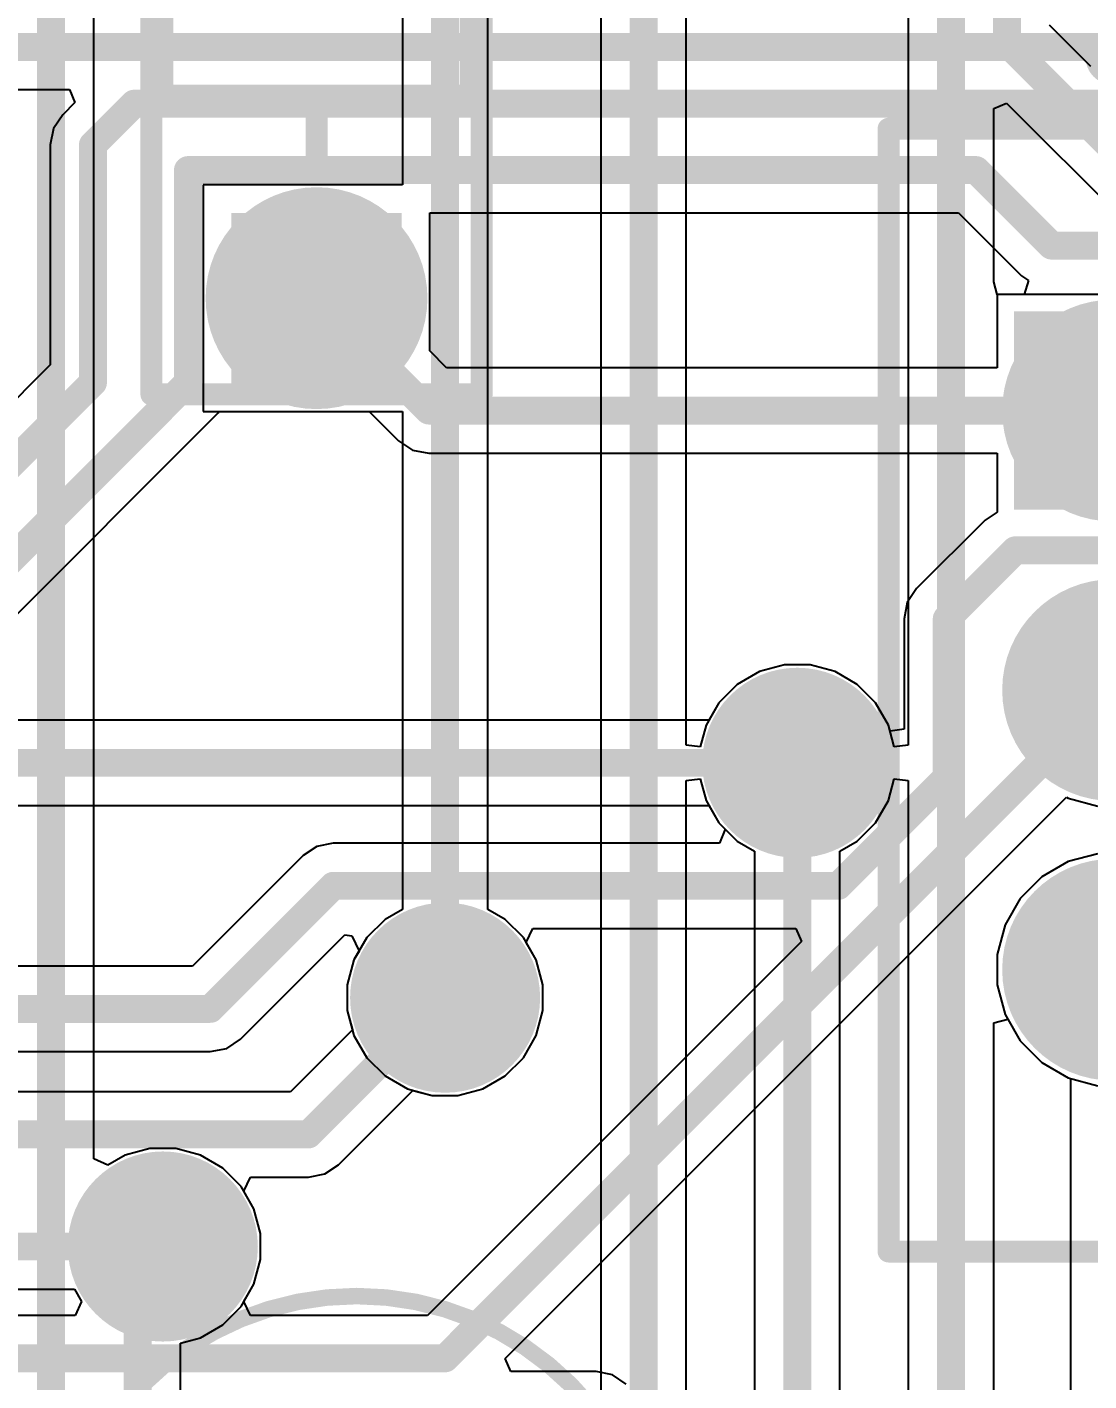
# Model space of a CAD drawing. Header units: inches. Extents: x -8.09 to -2.28, y -0.1 to 6.11.
# Drawn here: x -4.8786 to -4.4986, y 1.2229 to 1.7072 of the extents above; entities that cross this region are included whole.
import ezdxf

# ---------------------------------------------------------------- set-up
doc = ezdxf.new("R2010")
doc.units = ezdxf.units.IN
doc.header["$MEASUREMENT"] = 0
for name, color, linetype in [('BottomLayer', 5, 'Continuous'), ('BottomSolder', 6, 'Continuous'), ('InternalPlane1', 76, 'Continuous'), ('InternalPlane2', 16, 'Continuous'), ('Mechanical5', 56, 'Continuous'), ('MultiLayer', 9, 'Continuous'), ('PadHoleLayer', 156, 'Continuous'), ('TopLayer', 1, 'Continuous'), ('TopOverlay', 2, 'Continuous'), ('TopSolder', 216, 'Continuous'), ('ViaHoleLayer', 16, 'Continuous')]:
    doc.layers.add(name, color=color, linetype=linetype)
doc.styles.add('Arial', font='', dxfattribs={"height": 0.2})
doc.styles.get('Arial').set_extended_font_data('Arial')

# ---------------------------------------------------------------- blocks, each defined once
blk = doc.blocks.new('FAIR_TO_220_3_10')
at = {"layer": 'BottomLayer'}
blk.add_hatch(color=5, dxfattribs=at).paths.add_polyline_path([(-0.0315, 0.1315), (0.0315, 0.1315), (0.0315, 0.0685), (-0.0315, 0.0685)])
h = blk.add_hatch(color=5, dxfattribs=at)
edge = h.paths.add_edge_path()
edge.add_arc((0, 0), 0.0315, 0, 360)
h = blk.add_hatch(color=5, dxfattribs=at)
edge = h.paths.add_edge_path()
edge.add_arc((0, -0.1), 0.0315, 0, 360)
at = {"layer": 'BottomSolder'}
blk.add_hatch(color=6, dxfattribs=at).paths.add_polyline_path([(-0.0355, 0.1355), (0.0355, 0.1355), (0.0355, 0.0645), (-0.0355, 0.0645)])
h = blk.add_hatch(color=6, dxfattribs=at)
edge = h.paths.add_edge_path()
edge.add_arc((0, 0), 0.0355, 0, 360)
h = blk.add_hatch(color=6, dxfattribs=at)
edge = h.paths.add_edge_path()
edge.add_arc((0, -0.1), 0.0355, 0, 360)
at = {"layer": 'InternalPlane1'}
h = blk.add_hatch(color=76, dxfattribs=at)
edge = h.paths.add_edge_path()
edge.add_arc((0, 0.1), 0.03968, 0, 360)
h = blk.add_hatch(color=76, dxfattribs=at)
edge = h.paths.add_edge_path()
edge.add_arc((0, 0), 0.03968, 0, 360)
h = blk.add_hatch(color=76, dxfattribs=at)
edge = h.paths.add_edge_path()
edge.add_arc((0, -0.1), 0.03968, 0, 360)
at = {"layer": 'InternalPlane2'}
h = blk.add_hatch(color=16, dxfattribs=at)
edge = h.paths.add_edge_path()
edge.add_arc((0, 0.1), 0.03968, 0, 360)
h = blk.add_hatch(color=16, dxfattribs=at)
edge = h.paths.add_edge_path()
edge.add_arc((0, 0), 0.03968, 0, 360)
h = blk.add_hatch(color=16, dxfattribs=at)
edge = h.paths.add_edge_path()
edge.add_arc((0, -0.1), 0.03968, 0, 360)
at = {"layer": 'MultiLayer'}
blk.add_hatch(color=9, dxfattribs=at).paths.add_polyline_path([(-0.0315, 0.1315), (0.0315, 0.1315), (0.0315, 0.0685), (-0.0315, 0.0685)])
h = blk.add_hatch(color=9, dxfattribs=at)
edge = h.paths.add_edge_path()
edge.add_arc((0, 0), 0.0315, 0, 360)
h = blk.add_hatch(color=9, dxfattribs=at)
edge = h.paths.add_edge_path()
edge.add_arc((0, -0.1), 0.0315, 0, 360)
at = {"layer": 'PadHoleLayer'}
h = blk.add_hatch(color=156, dxfattribs=at)
edge = h.paths.add_edge_path()
edge.add_arc((0, 0.1), 0.01969, 0, 360)
h = blk.add_hatch(color=156, dxfattribs=at)
edge = h.paths.add_edge_path()
edge.add_arc((0, 0), 0.01969, 0, 360)
h = blk.add_hatch(color=156, dxfattribs=at)
edge = h.paths.add_edge_path()
edge.add_arc((0, -0.1), 0.01969, 0, 360)
at = {"layer": 'TopLayer'}
blk.add_hatch(color=1, dxfattribs=at).paths.add_polyline_path([(-0.0315, 0.1315), (0.0315, 0.1315), (0.0315, 0.0685), (-0.0315, 0.0685)])
h = blk.add_hatch(color=1, dxfattribs=at)
edge = h.paths.add_edge_path()
edge.add_arc((0, 0), 0.0315, 0, 360)
h = blk.add_hatch(color=1, dxfattribs=at)
edge = h.paths.add_edge_path()
edge.add_arc((0, -0.1), 0.0315, 0, 360)
at = {"layer": 'TopSolder'}
blk.add_hatch(color=216, dxfattribs=at).paths.add_polyline_path([(-0.0355, 0.1355), (0.0355, 0.1355), (0.0355, 0.0645), (-0.0355, 0.0645)])
h = blk.add_hatch(color=216, dxfattribs=at)
edge = h.paths.add_edge_path()
edge.add_arc((0, 0), 0.0355, 0, 360)
h = blk.add_hatch(color=216, dxfattribs=at)
edge = h.paths.add_edge_path()
edge.add_arc((0, -0.1), 0.0355, 0, 360)
at = {"layer": 'TopOverlay'}
for points in [[(0.00492, 0.22638, 0.00984, 0.00984, 1), (-0.00492, 0.22638, 0.00984, 0.00984, 1)], [(-0.00738, 0.22638, 0.00492, 0.00492, 1), (-0.00246, 0.22638, 0.00492, 0.00492, 1)], [(0.00246, 0.22638, 0.00492, 0.00492, 1), (0.00738, 0.22638, 0.00492, 0.00492, 1)], [(-0.08228, 0.20079, 0.00394, 0.00394, 1), (-0.07835, 0.20079, 0.00394, 0.00394, 1)], [(-0.08228, 0.20079, 0.00394, 0.00394, 1), (-0.07835, 0.20079, 0.00394, 0.00394, 1)], [(0.08307, 0.20079, 0.00394, 0.00394, 1), (0.08701, 0.20079, 0.00394, 0.00394, 1)], [(0.10276, 0.20079, 0.00394, 0.00394, 1), (0.10669, 0.20079, 0.00394, 0.00394, 1)], [(0.10276, 0.20079, 0.00394, 0.00394, 1), (0.10669, 0.20079, 0.00394, 0.00394, 1)], [(-0.08228, -0.20079, 0.00394, 0.00394, 1), (-0.07835, -0.20079, 0.00394, 0.00394, 1)], [(-0.08228, -0.20079, 0.00394, 0.00394, 1), (-0.07835, -0.20079, 0.00394, 0.00394, 1)], [(0.08307, -0.20079, 0.00394, 0.00394, 1), (0.08701, -0.20079, 0.00394, 0.00394, 1)], [(0.10276, -0.20079, 0.00394, 0.00394, 1), (0.10669, -0.20079, 0.00394, 0.00394, 1)], [(0.10276, -0.20079, 0.00394, 0.00394, 1), (0.10669, -0.20079, 0.00394, 0.00394, 1)]]:
    blk.add_lwpolyline(points, format="xyseb", close=True, dxfattribs=at)
for points in [[(-0.08031, 0.20079, 0.00787, 0.00787, 0), (0.10472, 0.20079, 0.00787, 0.00787, 0)], [(-0.08031, -0.20079, 0.00787, 0.00787, 0), (-0.08031, 0.20079, 0.00787, 0.00787, 0)], [(0.08504, -0.20079, 0.00787, 0.00787, 0), (0.08504, 0.20079, 0.00787, 0.00787, 0)], [(0.10472, -0.20079, 0.00787, 0.00787, 0), (0.10472, 0.20079, 0.00787, 0.00787, 0)], [(-0.08031, -0.20079, 0.00787, 0.00787, 0), (0.10472, -0.20079, 0.00787, 0.00787, 0)]]:
    blk.add_lwpolyline(points, format="xyseb", dxfattribs=at)
blk = doc.blocks.new('FP_1N4007_MFG_133')
at = {"layer": 'BottomLayer'}
blk.add_hatch(color=5, dxfattribs=at).paths.add_polyline_path([(-0.20532, 0.03051), (-0.14429, 0.03051), (-0.14429, -0.03051), (-0.20532, -0.03051)])
h = blk.add_hatch(color=5, dxfattribs=at)
edge = h.paths.add_edge_path()
edge.add_arc((0.1748, 0), 0.03051, 0, 360)
at = {"layer": 'BottomSolder'}
blk.add_hatch(color=6, dxfattribs=at).paths.add_polyline_path([(-0.20532, 0.03051), (-0.14429, 0.03051), (-0.14429, -0.03051), (-0.20532, -0.03051)])
h = blk.add_hatch(color=6, dxfattribs=at)
edge = h.paths.add_edge_path()
edge.add_arc((0.1748, 0), 0.03051, 0, 360)
at = {"layer": 'InternalPlane1'}
h = blk.add_hatch(color=76, dxfattribs=at)
edge = h.paths.add_edge_path()
edge.add_arc((-0.1748, 0), 0.03968, 0, 360)
h = blk.add_hatch(color=76, dxfattribs=at)
edge = h.paths.add_edge_path()
edge.add_arc((0.1748, 0), 0.03968, 0, 360)
at = {"layer": 'InternalPlane2'}
h = blk.add_hatch(color=16, dxfattribs=at)
edge = h.paths.add_edge_path()
edge.add_arc((-0.1748, 0), 0.03968, 0, 360)
h = blk.add_hatch(color=16, dxfattribs=at)
edge = h.paths.add_edge_path()
edge.add_arc((0.1748, 0), 0.03968, 0, 360)
at = {"layer": 'MultiLayer'}
blk.add_hatch(color=9, dxfattribs=at).paths.add_polyline_path([(-0.20532, 0.03051), (-0.14429, 0.03051), (-0.14429, -0.03051), (-0.20532, -0.03051)])
h = blk.add_hatch(color=9, dxfattribs=at)
edge = h.paths.add_edge_path()
edge.add_arc((0.1748, 0), 0.03051, 0, 360)
at = {"layer": 'PadHoleLayer'}
h = blk.add_hatch(color=156, dxfattribs=at)
edge = h.paths.add_edge_path()
edge.add_arc((-0.1748, 0), 0.01969, 0, 360)
h = blk.add_hatch(color=156, dxfattribs=at)
edge = h.paths.add_edge_path()
edge.add_arc((0.1748, 0), 0.01969, 0, 360)
at = {"layer": 'TopLayer'}
blk.add_hatch(color=1, dxfattribs=at).paths.add_polyline_path([(-0.20532, 0.03051), (-0.14429, 0.03051), (-0.14429, -0.03051), (-0.20532, -0.03051)])
h = blk.add_hatch(color=1, dxfattribs=at)
edge = h.paths.add_edge_path()
edge.add_arc((0.1748, 0), 0.03051, 0, 360)
at = {"layer": 'TopSolder'}
blk.add_hatch(color=216, dxfattribs=at).paths.add_polyline_path([(-0.20532, 0.03051), (-0.14429, 0.03051), (-0.14429, -0.03051), (-0.20532, -0.03051)])
h = blk.add_hatch(color=216, dxfattribs=at)
edge = h.paths.add_edge_path()
edge.add_arc((0.1748, 0), 0.03051, 0, 360)
at = {"layer": 'Mechanical5'}
for points in [[(-0.20925, 0.05906, 0.00787, 0.00787, 0), (0.20925, 0.05906, 0.00787, 0.00787, 0)], [(-0.20925, 0.05906, 0.00787, 0.00787, 0), (-0.20925, -0.05906, 0.00787, 0.00787, 0)], [(0.20925, 0.05906, 0.00787, 0.00787, 0), (0.20925, -0.05906, 0.00787, 0.00787, 0)], [(-0.20925, -0.05906, 0.00787, 0.00787, 0), (0.20925, -0.05906, 0.00787, 0.00787, 0)]]:
    blk.add_lwpolyline(points, format="xyseb", dxfattribs=at)
for points in [[(-0.21122, 0.05906, 0.00394, 0.00394, 1), (-0.20728, 0.05906, 0.00394, 0.00394, 1)], [(-0.21122, 0.05906, 0.00394, 0.00394, 1), (-0.20728, 0.05906, 0.00394, 0.00394, 1)], [(0.20728, 0.05906, 0.00394, 0.00394, 1), (0.21122, 0.05906, 0.00394, 0.00394, 1)], [(0.20728, 0.05906, 0.00394, 0.00394, 1), (0.21122, 0.05906, 0.00394, 0.00394, 1)], [(-0.21122, -0.05906, 0.00394, 0.00394, 1), (-0.20728, -0.05906, 0.00394, 0.00394, 1)], [(-0.21122, -0.05906, 0.00394, 0.00394, 1), (-0.20728, -0.05906, 0.00394, 0.00394, 1)], [(0.20728, -0.05906, 0.00394, 0.00394, 1), (0.21122, -0.05906, 0.00394, 0.00394, 1)], [(0.20728, -0.05906, 0.00394, 0.00394, 1), (0.21122, -0.05906, 0.00394, 0.00394, 1)]]:
    blk.add_lwpolyline(points, format="xyseb", close=True, dxfattribs=at)
at = {"layer": 'TopOverlay'}
for points in [[(-0.10236, 0.05512, 0.00787, 0.00787, 0), (0.10236, 0.05512, 0.00787, 0.00787, 0)], [(-0.10236, 0.05512, 0.00787, 0.00787, 0), (-0.10236, -0.05512, 0.00787, 0.00787, 0)], [(0.10236, 0.05512, 0.00787, 0.00787, 0), (0.10236, -0.05512, 0.00787, 0.00787, 0)], [(-0.05118, 0.05236, 0.00787, 0.00787, 0), (-0.05118, -0.05236, 0.00787, 0.00787, 0)], [(-0.12854, 0, 0.00787, 0.00787, 0), (-0.10236, 0, 0.00787, 0.00787, 0)], [(0.10236, 0, 0.00787, 0.00787, 0), (0.12854, 0, 0.00787, 0.00787, 0)], [(-0.10236, -0.05512, 0.00787, 0.00787, 0), (0.10236, -0.05512, 0.00787, 0.00787, 0)]]:
    blk.add_lwpolyline(points, format="xyseb", dxfattribs=at)
for points in [[(-0.10433, 0.05512, 0.00394, 0.00394, 1), (-0.10039, 0.05512, 0.00394, 0.00394, 1)], [(-0.10433, 0.05512, 0.00394, 0.00394, 1), (-0.10039, 0.05512, 0.00394, 0.00394, 1)], [(0.10039, 0.05512, 0.00394, 0.00394, 1), (0.10433, 0.05512, 0.00394, 0.00394, 1)], [(0.10039, 0.05512, 0.00394, 0.00394, 1), (0.10433, 0.05512, 0.00394, 0.00394, 1)], [(-0.05315, 0.05236, 0.00394, 0.00394, 1), (-0.04921, 0.05236, 0.00394, 0.00394, 1)], [(-0.13051, 0, 0.00394, 0.00394, 1), (-0.12658, 0, 0.00394, 0.00394, 1)], [(-0.10433, 0, 0.00394, 0.00394, 1), (-0.10039, 0, 0.00394, 0.00394, 1)], [(0.10039, 0, 0.00394, 0.00394, 1), (0.10433, 0, 0.00394, 0.00394, 1)], [(0.12658, 0, 0.00394, 0.00394, 1), (0.13051, 0, 0.00394, 0.00394, 1)], [(-0.10433, -0.05512, 0.00394, 0.00394, 1), (-0.10039, -0.05512, 0.00394, 0.00394, 1)], [(-0.10433, -0.05512, 0.00394, 0.00394, 1), (-0.10039, -0.05512, 0.00394, 0.00394, 1)], [(-0.05315, -0.05236, 0.00394, 0.00394, 1), (-0.04921, -0.05236, 0.00394, 0.00394, 1)], [(0.10039, -0.05512, 0.00394, 0.00394, 1), (0.10433, -0.05512, 0.00394, 0.00394, 1)], [(0.10039, -0.05512, 0.00394, 0.00394, 1), (0.10433, -0.05512, 0.00394, 0.00394, 1)]]:
    blk.add_lwpolyline(points, format="xyseb", close=True, dxfattribs=at)
at = {"layer": 'Mechanical5', "style": 'Arial'}
blk.add_text('D1', height=0.03937, dxfattribs=at).set_placement((0, 0))
blk = doc.blocks.new('FP_RAD_TH_D_5_0_5_L_11_1_MFG_136')
at = {"layer": 'BottomLayer'}
blk.add_hatch(color=5, dxfattribs=at).paths.add_polyline_path([(-0.06299, 0.02362), (-0.01575, 0.02362), (-0.01575, -0.02362), (-0.06299, -0.02362)])
h = blk.add_hatch(color=5, dxfattribs=at)
edge = h.paths.add_edge_path()
edge.add_arc((0.03937, 0), 0.02362, 0, 360)
at = {"layer": 'BottomSolder'}
blk.add_hatch(color=6, dxfattribs=at).paths.add_polyline_path([(-0.06299, 0.02362), (-0.01575, 0.02362), (-0.01575, -0.02362), (-0.06299, -0.02362)])
h = blk.add_hatch(color=6, dxfattribs=at)
edge = h.paths.add_edge_path()
edge.add_arc((0.03937, 0), 0.02362, 0, 360)
at = {"layer": 'InternalPlane1'}
h = blk.add_hatch(color=76, dxfattribs=at)
edge = h.paths.add_edge_path()
edge.add_arc((-0.03937, 0), 0.03378, 0, 360)
h = blk.add_hatch(color=76, dxfattribs=at)
edge = h.paths.add_edge_path()
edge.add_arc((0.03937, 0), 0.03378, 0, 360)
at = {"layer": 'InternalPlane2'}
h = blk.add_hatch(color=16, dxfattribs=at)
edge = h.paths.add_edge_path()
edge.add_arc((-0.03937, 0), 0.03378, 0, 360)
h = blk.add_hatch(color=16, dxfattribs=at)
edge = h.paths.add_edge_path()
edge.add_arc((0.03937, 0), 0.03378, 0, 360)
at = {"layer": 'MultiLayer'}
blk.add_hatch(color=9, dxfattribs=at).paths.add_polyline_path([(-0.06299, 0.02362), (-0.01575, 0.02362), (-0.01575, -0.02362), (-0.06299, -0.02362)])
h = blk.add_hatch(color=9, dxfattribs=at)
edge = h.paths.add_edge_path()
edge.add_arc((0.03937, 0), 0.02362, 0, 360)
at = {"layer": 'PadHoleLayer'}
h = blk.add_hatch(color=156, dxfattribs=at)
edge = h.paths.add_edge_path()
edge.add_arc((-0.03937, 0), 0.01378, 0, 360)
h = blk.add_hatch(color=156, dxfattribs=at)
edge = h.paths.add_edge_path()
edge.add_arc((0.03937, 0), 0.01378, 0, 360)
at = {"layer": 'TopLayer'}
blk.add_hatch(color=1, dxfattribs=at).paths.add_polyline_path([(-0.06299, 0.02362), (-0.01575, 0.02362), (-0.01575, -0.02362), (-0.06299, -0.02362)])
h = blk.add_hatch(color=1, dxfattribs=at)
edge = h.paths.add_edge_path()
edge.add_arc((0.03937, 0), 0.02362, 0, 360)
at = {"layer": 'TopSolder'}
blk.add_hatch(color=216, dxfattribs=at).paths.add_polyline_path([(-0.06299, 0.02362), (-0.01575, 0.02362), (-0.01575, -0.02362), (-0.06299, -0.02362)])
h = blk.add_hatch(color=216, dxfattribs=at)
edge = h.paths.add_edge_path()
edge.add_arc((0.03937, 0), 0.02362, 0, 360)
at = {"layer": 'TopOverlay'}
for points in [[(0.10827, 0, 0.00591, 0.00591, 1), (-0.10827, 0, 0.00591, 0.00591, 1)], [(-0.0876, 0.05906, 0.00394, 0.00394, 1), (-0.08366, 0.05906, 0.00394, 0.00394, 1)], [(-0.10974, 0, 0.00295, 0.00295, 1), (-0.10679, 0, 0.00295, 0.00295, 1)], [(0.10679, 0, 0.00295, 0.00295, 1), (0.10974, 0, 0.00295, 0.00295, 1)], [(-0.0876, -0.05906, 0.00394, 0.00394, 1), (-0.08366, -0.05906, 0.00394, 0.00394, 1)]]:
    blk.add_lwpolyline(points, format="xyseb", close=True, dxfattribs=at)
blk.add_lwpolyline([(-0.08563, 0.05906, 0.00787, 0.00787, 0), (-0.08563, -0.05906, 0.00787, 0.00787, 0)], format="xyseb", dxfattribs=at)
at = {"layer": 'Mechanical5', "style": 'Arial'}
blk.add_text('C31', height=0.03937, dxfattribs=at).set_placement((0, 0.00044))

msp = doc.modelspace()

# ---------------------------------------------------------------- hatches: boundary and pattern name
at = {"layer": 'BottomLayer'}
h = msp.add_hatch(color=5, dxfattribs=at)
edge = h.paths.add_edge_path()
edge.add_arc((-4.603, 1.444), 0.025, 0, 360)
h = msp.add_hatch(color=5, dxfattribs=at)
edge = h.paths.add_edge_path()
edge.add_arc((-4.729, 1.36), 0.025, 0, 360)
h = msp.add_hatch(color=5, dxfattribs=at)
edge = h.paths.add_edge_path()
edge.add_arc((-4.83, 1.271), 0.025, 0, 360)
at = {"layer": 'BottomSolder'}
h = msp.add_hatch(color=6, dxfattribs=at)
edge = h.paths.add_edge_path()
edge.add_arc((-4.603, 1.444), 0.029, 0, 360)
h = msp.add_hatch(color=6, dxfattribs=at)
edge = h.paths.add_edge_path()
edge.add_arc((-4.729, 1.36), 0.029, 0, 360)
h = msp.add_hatch(color=6, dxfattribs=at)
edge = h.paths.add_edge_path()
edge.add_arc((-4.83, 1.271), 0.029, 0, 360)
at = {"layer": 'InternalPlane1'}
h = msp.add_hatch(color=76, dxfattribs=at)
edge = h.paths.add_edge_path()
edge.add_arc((-4.603, 1.444), 0.034, 0, 360)
h = msp.add_hatch(color=76, dxfattribs=at)
edge = h.paths.add_edge_path()
edge.add_arc((-4.729, 1.36), 0.034, 0, 360)
h = msp.add_hatch(color=76, dxfattribs=at)
edge = h.paths.add_edge_path()
edge.add_arc((-4.83, 1.271), 0.034, 0, 360)
at = {"layer": 'InternalPlane2'}
h = msp.add_hatch(color=16, dxfattribs=at)
edge = h.paths.add_edge_path()
edge.add_arc((-4.603, 1.444), 0.034, 0, 360)
h = msp.add_hatch(color=16, dxfattribs=at)
edge = h.paths.add_edge_path()
edge.add_arc((-4.729, 1.36), 0.034, 0, 360)
h = msp.add_hatch(color=16, dxfattribs=at)
edge = h.paths.add_edge_path()
edge.add_arc((-4.83, 1.271), 0.034, 0, 360)
at = {"layer": 'TopLayer'}
h = msp.add_hatch(color=1, dxfattribs=at)
edge = h.paths.add_edge_path()
edge.add_arc((-4.603, 1.444), 0.025, 0, 360)
h = msp.add_hatch(color=1, dxfattribs=at)
edge = h.paths.add_edge_path()
edge.add_arc((-4.729, 1.36), 0.025, 0, 360)
h = msp.add_hatch(color=1, dxfattribs=at)
edge = h.paths.add_edge_path()
edge.add_arc((-4.83, 1.271), 0.025, 0, 360)
at = {"layer": 'TopSolder'}
h = msp.add_hatch(color=216, dxfattribs=at)
edge = h.paths.add_edge_path()
edge.add_arc((-4.603, 1.444), 0.029, 0, 360)
h = msp.add_hatch(color=216, dxfattribs=at)
edge = h.paths.add_edge_path()
edge.add_arc((-4.729, 1.36), 0.029, 0, 360)
h = msp.add_hatch(color=216, dxfattribs=at)
edge = h.paths.add_edge_path()
edge.add_arc((-4.83, 1.271), 0.029, 0, 360)
at = {"layer": 'ViaHoleLayer'}
h = msp.add_hatch(color=16, dxfattribs=at)
edge = h.paths.add_edge_path()
edge.add_arc((-4.603, 1.444), 0.014, 0, 360)
h = msp.add_hatch(color=16, dxfattribs=at)
edge = h.paths.add_edge_path()
edge.add_arc((-4.729, 1.36), 0.014, 0, 360)
h = msp.add_hatch(color=16, dxfattribs=at)
edge = h.paths.add_edge_path()
edge.add_arc((-4.83, 1.271), 0.014, 0, 360)

# ---------------------------------------------------------------- linework, layer by layer
at = {"layer": 'BottomLayer'}
for p, q in [((-4.89059, 1.68478), (-4.86338, 1.68478)), ((-4.86338, 1.68478), (-4.86147, 1.68016)), ((-4.86581, 1.67581), (-4.86913, 1.67085)), ((-4.86147, 1.68016), (-4.86581, 1.67581)), ((-4.86913, 1.67085), (-4.87029, 1.665)), ((-4.87029, 1.665), (-4.87029, 1.58633)), ((-4.73449, 1.59131), (-4.73449, 1.64071)), ((-4.73449, 1.64071), (-4.54533, 1.64071)), ((-4.54533, 1.64071), (-4.52281, 1.61819)), ((-4.52281, 1.61819), (-4.52029, 1.6165)), ((-4.52029, 1.6165), (-4.5218, 1.6115)), ((-4.5218, 1.6115), (-4.5315, 1.6115)), ((-4.5315, 1.6115), (-4.5315, 1.58529)), ((-4.72847, 1.58529), (-4.73449, 1.59131)), ((-4.87029, 1.58633), (-4.96964, 1.48699)), ((-4.5315, 1.58529), (-4.72847, 1.58529)), ((-4.9335, 1.44587), (-4.81019, 1.56919)), ((-4.81019, 1.56919), (-4.80985, 1.56968)), ((-4.80985, 1.56968), (-4.75612, 1.56968)), ((-4.75612, 1.56968), (-4.74562, 1.55919)), ((-4.74562, 1.55919), (-4.74066, 1.55587)), ((-4.74066, 1.55587), (-4.7348, 1.55471)), ((-4.7348, 1.55471), (-4.5315, 1.55471)), ((-4.5315, 1.55471), (-4.5315, 1.5337)), ((-4.53581, 1.53081), (-4.56032, 1.50631)), ((-4.5315, 1.5337), (-4.53581, 1.53081)), ((-4.56032, 1.50631), (-4.56364, 1.50134)), ((-4.56364, 1.50134), (-4.5648, 1.49549)), ((-4.5648, 1.49549), (-4.5648, 1.45599)), ((-4.60761, 1.479), (-4.61651, 1.47661)), ((-4.59839, 1.479), (-4.60761, 1.479)), ((-4.58949, 1.47661), (-4.59839, 1.479)), ((-4.61651, 1.47661), (-4.62449, 1.47201)), ((-4.58151, 1.47201), (-4.58949, 1.47661)), ((-4.62449, 1.47201), (-4.63101, 1.46549)), ((-4.57499, 1.46549), (-4.58151, 1.47201)), ((-4.63101, 1.46549), (-4.63458, 1.45929)), ((-4.57039, 1.45751), (-4.57499, 1.46549)), ((-4.63458, 1.45929), (-4.88847, 1.45929)), ((-4.5698, 1.45533), (-4.57039, 1.45751)), ((-4.5648, 1.45599), (-4.5698, 1.45533)), ((-4.88214, 1.4287), (-4.63458, 1.4287)), ((-4.70746, 1.23091), (-4.50667, 1.43171)), ((-4.63458, 1.4287), (-4.63101, 1.42251)), ((-4.50667, 1.43171), (-4.50602, 1.43133)), ((-4.50602, 1.43133), (-4.49546, 1.4285)), ((-4.63101, 1.42251), (-4.62879, 1.42029)), ((-4.62879, 1.42029), (-4.63086, 1.41529)), ((-4.77485, 1.41413), (-4.77981, 1.41081)), ((-4.769, 1.41529), (-4.77485, 1.41413)), ((-4.63086, 1.41529), (-4.769, 1.41529)), ((-4.77981, 1.41081), (-4.81933, 1.37129)), ((-4.49546, 1.4115), (-4.50602, 1.40867)), ((-4.50602, 1.40867), (-4.51548, 1.40321)), ((-4.51548, 1.40321), (-4.52321, 1.39548)), ((-4.52321, 1.39548), (-4.52867, 1.38602)), ((-4.52867, 1.38602), (-4.5315, 1.37546)), ((-4.80219, 1.34519), (-4.76489, 1.38249)), ((-4.76489, 1.38249), (-4.76241, 1.38213)), ((-4.76241, 1.38213), (-4.75978, 1.37669)), ((-4.60154, 1.38009), (-4.73533, 1.24629)), ((-4.69996, 1.37971), (-4.6976, 1.38471)), ((-4.6976, 1.38471), (-4.60346, 1.38471)), ((-4.60346, 1.38471), (-4.60154, 1.38009)), ((-4.75978, 1.37669), (-4.76161, 1.37351)), ((-4.69639, 1.37351), (-4.69996, 1.37971)), ((-4.5315, 1.37546), (-4.5315, 1.36454)), ((-4.81933, 1.37129), (-4.90693, 1.37129)), ((-4.76161, 1.37351), (-4.764, 1.36461)), ((-4.694, 1.36461), (-4.69639, 1.37351)), ((-4.764, 1.36461), (-4.764, 1.35539)), ((-4.694, 1.35539), (-4.694, 1.36461)), ((-4.5315, 1.36454), (-4.52867, 1.35398)), ((-4.764, 1.35539), (-4.76215, 1.34848)), ((-4.69639, 1.34649), (-4.694, 1.35539)), ((-4.52867, 1.35398), (-4.52321, 1.34452)), ((-4.76215, 1.34848), (-4.78427, 1.32636)), ((-4.70099, 1.33851), (-4.69639, 1.34649)), ((-4.813, 1.34071), (-4.80715, 1.34187)), ((-4.80715, 1.34187), (-4.80219, 1.34519)), ((-4.52321, 1.34452), (-4.51548, 1.33679)), ((-4.95701, 1.34071), (-4.813, 1.34071)), ((-4.70751, 1.33199), (-4.70099, 1.33851)), ((-4.51548, 1.33679), (-4.50602, 1.33133)), ((-4.71549, 1.32739), (-4.70751, 1.33199)), ((-4.76712, 1.30025), (-4.74052, 1.32685)), ((-4.74052, 1.32685), (-4.73361, 1.325)), ((-4.72439, 1.325), (-4.71549, 1.32739)), ((-4.50602, 1.33133), (-4.50529, 1.33114)), ((-4.50529, 1.33114), (-4.50529, 1.17671)), ((-4.78427, 1.32636), (-4.95235, 1.32636)), ((-4.73361, 1.325), (-4.72439, 1.325)), ((-4.77208, 1.29694), (-4.76712, 1.30025)), ((-4.801, 1.29077), (-4.79868, 1.29577)), ((-4.79868, 1.29577), (-4.77793, 1.29577)), ((-4.77793, 1.29577), (-4.77208, 1.29694)), ((-4.79739, 1.28451), (-4.801, 1.29077)), ((-4.795, 1.27561), (-4.79739, 1.28451)), ((-4.795, 1.26639), (-4.795, 1.27561)), ((-4.79739, 1.25749), (-4.795, 1.26639)), ((-5.088, 1.25571), (-4.86158, 1.25571)), ((-4.86158, 1.25571), (-4.85904, 1.25129)), ((-4.80096, 1.25129), (-4.79739, 1.25749)), ((-4.85904, 1.25129), (-4.8614, 1.24629)), ((-4.7986, 1.24629), (-4.80096, 1.25129)), ((-4.8614, 1.24629), (-5.3608, 1.24629)), ((-4.73533, 1.24629), (-4.7986, 1.24629)), ((-4.70554, 1.22629), (-4.70746, 1.23091)), ((-4.675, 1.22629), (-4.70554, 1.22629)), ((-4.66915, 1.22513), (-4.675, 1.22629)), ((-4.66419, 1.22181), (-4.66915, 1.22513))]:
    msp.add_line(p, q, dxfattribs=at)
for points in [[(-4.89693, 1.70007, 0.01, 0.01, 0), (-4.46107, 1.70007, 0.01, 0.01, 0)], [(-4.855, 1.665, 0.01, 0.01, 0), (-4.84026, 1.67974, 0.01, 0.01, 0)], [(-4.84026, 1.67974, 0.01, 0.01, 0), (-4.481, 1.67974, 0.01, 0.01, 0)], [(-4.855, 1.58, 0.01, 0.01, 0), (-4.855, 1.665, 0.01, 0.01, 0)], [(-4.821, 1.58, 0.01, 0.01, 0), (-4.821, 1.656, 0.01, 0.01, 0)], [(-4.821, 1.656, 0.01, 0.01, 0), (-4.539, 1.656, 0.01, 0.01, 0)], [(-4.539, 1.656, 0.01, 0.01, 0), (-4.512, 1.629, 0.01, 0.01, 0)], [(-4.512, 1.629, 0.01, 0.01, 0), (-3.639, 1.629, 0.01, 0.01, 0)], [(-4.775, 1.6102, 0.01, 0.01, 0), (-4.7348, 1.57, 0.01, 0.01, 0)], [(-5.02, 1.415, 0.01, 0.01, 0), (-4.855, 1.58, 0.01, 0.01, 0)], [(-4.981, 1.42, 0.01, 0.01, 0), (-4.821, 1.58, 0.01, 0.01, 0)], [(-4.7348, 1.57, 0.01, 0.01, 0), (-4.49, 1.57, 0.01, 0.01, 0)], [(-4.54951, 1.49549, 0.01, 0.01, 0), (-4.525, 1.52, 0.01, 0.01, 0)], [(-4.525, 1.52, 0.01, 0.01, 0), (-4.235, 1.52, 0.01, 0.01, 0)], [(-4.54951, 1.43878, 0.01, 0.01, 0), (-4.54951, 1.49549, 0.01, 0.01, 0)], [(-4.729, 1.231, 0.01, 0.01, 0), (-4.49, 1.47, 0.01, 0.01, 0)], [(-4.88847, 1.444, 0.01, 0.01, 0), (-4.603, 1.444, 0.01, 0.01, 0)], [(-4.58829, 1.4, 0.01, 0.01, 0), (-4.54951, 1.43878, 0.01, 0.01, 0)], [(-4.813, 1.356, 0.01, 0.01, 0), (-4.769, 1.4, 0.01, 0.01, 0)], [(-4.769, 1.4, 0.01, 0.01, 0), (-4.58829, 1.4, 0.01, 0.01, 0)], [(-5.10698, 1.356, 0.01, 0.01, 0), (-4.813, 1.356, 0.01, 0.01, 0)], [(-4.77793, 1.31107, 0.01, 0.01, 0), (-4.729, 1.36, 0.01, 0.01, 0)], [(-4.98393, 1.31107, 0.01, 0.01, 0), (-4.77793, 1.31107, 0.01, 0.01, 0)], [(-5.088, 1.271, 0.01, 0.01, 0), (-4.83, 1.271, 0.01, 0.01, 0)], [(-5.36714, 1.231, 0.01, 0.01, 0), (-4.729, 1.231, 0.01, 0.01, 0)]]:
    msp.add_lwpolyline(points, format="xyseb", dxfattribs=at)
for points in [[(-4.84276, 1.67974, 0.005, 0.005, 1), (-4.83776, 1.67974, 0.005, 0.005, 1)], [(-4.84276, 1.67974, 0.005, 0.005, 1), (-4.83776, 1.67974, 0.005, 0.005, 1)], [(-4.8575, 1.665, 0.005, 0.005, 1), (-4.8525, 1.665, 0.005, 0.005, 1)], [(-4.8575, 1.665, 0.005, 0.005, 1), (-4.8525, 1.665, 0.005, 0.005, 1)], [(-4.8235, 1.656, 0.005, 0.005, 1), (-4.8185, 1.656, 0.005, 0.005, 1)], [(-4.8235, 1.656, 0.005, 0.005, 1), (-4.8185, 1.656, 0.005, 0.005, 1)], [(-4.5415, 1.656, 0.005, 0.005, 1), (-4.5365, 1.656, 0.005, 0.005, 1)], [(-4.5415, 1.656, 0.005, 0.005, 1), (-4.5365, 1.656, 0.005, 0.005, 1)], [(-4.5145, 1.629, 0.005, 0.005, 1), (-4.5095, 1.629, 0.005, 0.005, 1)], [(-4.5145, 1.629, 0.005, 0.005, 1), (-4.5095, 1.629, 0.005, 0.005, 1)], [(-4.7775, 1.6102, 0.005, 0.005, 1), (-4.7725, 1.6102, 0.005, 0.005, 1)], [(-4.8575, 1.58, 0.005, 0.005, 1), (-4.8525, 1.58, 0.005, 0.005, 1)], [(-4.8575, 1.58, 0.005, 0.005, 1), (-4.8525, 1.58, 0.005, 0.005, 1)], [(-4.8235, 1.58, 0.005, 0.005, 1), (-4.8185, 1.58, 0.005, 0.005, 1)], [(-4.8235, 1.58, 0.005, 0.005, 1), (-4.8185, 1.58, 0.005, 0.005, 1)], [(-4.7373, 1.57, 0.005, 0.005, 1), (-4.7323, 1.57, 0.005, 0.005, 1)], [(-4.7373, 1.57, 0.005, 0.005, 1), (-4.7323, 1.57, 0.005, 0.005, 1)], [(-4.5275, 1.52, 0.005, 0.005, 1), (-4.5225, 1.52, 0.005, 0.005, 1)], [(-4.5275, 1.52, 0.005, 0.005, 1), (-4.5225, 1.52, 0.005, 0.005, 1)], [(-4.55201, 1.49549, 0.005, 0.005, 1), (-4.54701, 1.49549, 0.005, 0.005, 1)], [(-4.55201, 1.49549, 0.005, 0.005, 1), (-4.54701, 1.49549, 0.005, 0.005, 1)], [(-4.6055, 1.444, 0.005, 0.005, 1), (-4.6005, 1.444, 0.005, 0.005, 1)], [(-4.55201, 1.43878, 0.005, 0.005, 1), (-4.54701, 1.43878, 0.005, 0.005, 1)], [(-4.55201, 1.43878, 0.005, 0.005, 1), (-4.54701, 1.43878, 0.005, 0.005, 1)], [(-4.7715, 1.4, 0.005, 0.005, 1), (-4.7665, 1.4, 0.005, 0.005, 1)], [(-4.7715, 1.4, 0.005, 0.005, 1), (-4.7665, 1.4, 0.005, 0.005, 1)], [(-4.59079, 1.4, 0.005, 0.005, 1), (-4.58579, 1.4, 0.005, 0.005, 1)], [(-4.59079, 1.4, 0.005, 0.005, 1), (-4.58579, 1.4, 0.005, 0.005, 1)], [(-4.8155, 1.356, 0.005, 0.005, 1), (-4.8105, 1.356, 0.005, 0.005, 1)], [(-4.8155, 1.356, 0.005, 0.005, 1), (-4.8105, 1.356, 0.005, 0.005, 1)], [(-4.7315, 1.36, 0.005, 0.005, 1), (-4.7265, 1.36, 0.005, 0.005, 1)], [(-4.78043, 1.31107, 0.005, 0.005, 1), (-4.77543, 1.31107, 0.005, 0.005, 1)], [(-4.78043, 1.31107, 0.005, 0.005, 1), (-4.77543, 1.31107, 0.005, 0.005, 1)], [(-4.8325, 1.271, 0.005, 0.005, 1), (-4.8275, 1.271, 0.005, 0.005, 1)], [(-4.7315, 1.231, 0.005, 0.005, 1), (-4.7265, 1.231, 0.005, 0.005, 1)], [(-4.7315, 1.231, 0.005, 0.005, 1), (-4.7265, 1.231, 0.005, 0.005, 1)]]:
    msp.add_lwpolyline(points, format="xyseb", close=True, dxfattribs=at)
at = {"layer": 'TopLayer'}
for p, q in [((-4.85471, 1.3024), (-4.85471, 1.92471)), ((-4.74429, 1.92668), (-4.74429, 1.65071)), ((-4.71371, 1.39158), (-4.71371, 1.92037)), ((-4.67329, 1.85483), (-4.67329, 0.92611)), ((-4.64271, 1.45036), (-4.64271, 1.8485)), ((-4.56329, 1.75968), (-4.56329, 1.45036)), ((-4.49791, 1.69303), (-4.51271, 1.70782)), ((-4.53271, 1.67803), (-4.52809, 1.67995)), ((-4.53271, 1.61599), (-4.53271, 1.67803)), ((-4.52809, 1.67995), (-4.46425, 1.61612)), ((-4.74429, 1.65071), (-4.81551, 1.65071)), ((-4.81551, 1.65071), (-4.81551, 1.56968)), ((-4.5315, 1.6115), (-4.53271, 1.61599)), ((-4.46617, 1.6115), (-4.5315, 1.6115)), ((-4.81551, 1.56968), (-4.74429, 1.56968)), ((-4.74429, 1.56968), (-4.74429, 1.39158)), ((-4.60761, 1.479), (-4.61651, 1.47661)), ((-4.59839, 1.479), (-4.60761, 1.479)), ((-4.58949, 1.47661), (-4.59839, 1.479)), ((-4.61651, 1.47661), (-4.62449, 1.47201)), ((-4.58151, 1.47201), (-4.58949, 1.47661)), ((-4.62449, 1.47201), (-4.63101, 1.46549)), ((-4.57499, 1.46549), (-4.58151, 1.47201)), ((-4.63101, 1.46549), (-4.63561, 1.45751)), ((-4.57039, 1.45751), (-4.57499, 1.46549)), ((-4.63561, 1.45751), (-4.63771, 1.4497)), ((-4.56829, 1.4497), (-4.57039, 1.45751)), ((-4.63771, 1.4497), (-4.64271, 1.45036)), ((-4.56329, 1.45036), (-4.56829, 1.4497)), ((-4.64271, 1.43763), (-4.63771, 1.43829)), ((-4.63771, 1.43829), (-4.63561, 1.43049)), ((-4.57039, 1.43049), (-4.56829, 1.43829)), ((-4.56829, 1.43829), (-4.56329, 1.43763)), ((-4.64271, 0.93245), (-4.64271, 1.43763)), ((-4.56329, 1.43763), (-4.56329, 0.56833)), ((-4.63561, 1.43049), (-4.63101, 1.42251)), ((-4.57499, 1.42251), (-4.57039, 1.43049)), ((-4.63101, 1.42251), (-4.62449, 1.41599)), ((-4.58151, 1.41599), (-4.57499, 1.42251)), ((-4.62449, 1.41599), (-4.61829, 1.41241)), ((-4.58771, 1.41241), (-4.58151, 1.41599)), ((-4.61829, 1.41241), (-4.61829, 0.91457)), ((-4.58771, 0.55046), (-4.58771, 1.41241)), ((-4.74429, 1.39158), (-4.75049, 1.38801)), ((-4.70751, 1.38801), (-4.71371, 1.39158)), ((-4.75049, 1.38801), (-4.75701, 1.38149)), ((-4.70099, 1.38149), (-4.70751, 1.38801)), ((-4.75701, 1.38149), (-4.76161, 1.37351)), ((-4.69639, 1.37351), (-4.70099, 1.38149)), ((-4.76161, 1.37351), (-4.764, 1.36461)), ((-4.694, 1.36461), (-4.69639, 1.37351)), ((-4.764, 1.36461), (-4.764, 1.35539)), ((-4.694, 1.35539), (-4.694, 1.36461)), ((-4.764, 1.35539), (-4.76161, 1.34649)), ((-4.69639, 1.34649), (-4.694, 1.35539)), ((-4.53271, 1.35098), (-4.52771, 1.35232)), ((-4.52771, 1.35232), (-4.52321, 1.34452)), ((-4.76161, 1.34649), (-4.75701, 1.33851)), ((-4.70099, 1.33851), (-4.69639, 1.34649)), ((-4.53271, 0.562), (-4.53271, 1.35098)), ((-4.52321, 1.34452), (-4.51548, 1.33679)), ((-4.75701, 1.33851), (-4.75049, 1.33199)), ((-4.70751, 1.33199), (-4.70099, 1.33851)), ((-4.51548, 1.33679), (-4.50602, 1.33133)), ((-4.75049, 1.33199), (-4.74251, 1.32739)), ((-4.71549, 1.32739), (-4.70751, 1.33199)), ((-4.74251, 1.32739), (-4.73361, 1.325)), ((-4.72439, 1.325), (-4.71549, 1.32739)), ((-4.50602, 1.33133), (-4.49546, 1.3285)), ((-4.73361, 1.325), (-4.72439, 1.325)), ((-4.84351, 1.30361), (-4.84971, 1.30004)), ((-4.83461, 1.306), (-4.84351, 1.30361)), ((-4.82539, 1.306), (-4.83461, 1.306)), ((-4.81649, 1.30361), (-4.82539, 1.306)), ((-4.80851, 1.29901), (-4.81649, 1.30361)), ((-4.84971, 1.30004), (-4.85471, 1.3024)), ((-4.80199, 1.29249), (-4.80851, 1.29901)), ((-4.79739, 1.28451), (-4.80199, 1.29249)), ((-4.795, 1.27561), (-4.79739, 1.28451)), ((-4.795, 1.26639), (-4.795, 1.27561)), ((-4.79739, 1.25749), (-4.795, 1.26639)), ((-4.80199, 1.24951), (-4.79739, 1.25749)), ((-4.80851, 1.24299), (-4.80199, 1.24951)), ((-4.81649, 1.23839), (-4.80851, 1.24299)), ((-4.82371, 1.23645), (-4.81649, 1.23839)), ((-4.82371, 1.1755), (-4.82371, 1.23645))]:
    msp.add_line(p, q, dxfattribs=at)
for points in [[(-4.729, 1.36, 0.01, 0.01, 0), (-4.729, 2.37383, 0.01, 0.01, 0)], [(-4.528, 1.70149, 0.01, 0.01, 0), (-4.528, 2.02, 0.01, 0.01, 0)], [(-4.548, 0.562, 0.01, 0.01, 0), (-4.548, 1.965, 0.01, 0.01, 0)], [(-4.87, 0.8, 0.01, 0.01, 0), (-4.87, 1.93105, 0.01, 0.01, 0)], [(-4.658, 0.92611, 0.01, 0.01, 0), (-4.658, 1.85483, 0.01, 0.01, 0)], [(-4.528, 1.70149, 0.01, 0.01, 0), (-4.443, 1.61649, 0.01, 0.01, 0)], [(-4.603, 0.537, 0.01, 0.01, 0), (-4.603, 1.444, 0.01, 0.01, 0)], [(-4.839, 1.262, 0.01, 0.01, 0), (-4.83, 1.271, 0.01, 0.01, 0)], [(-4.839, 1.088, 0.01, 0.01, 0), (-4.839, 1.262, 0.01, 0.01, 0)]]:
    msp.add_lwpolyline(points, format="xyseb", dxfattribs=at)
for points in [[(-4.5305, 1.70149, 0.005, 0.005, 1), (-4.5255, 1.70149, 0.005, 0.005, 1)], [(-4.5305, 1.70149, 0.005, 0.005, 1), (-4.5255, 1.70149, 0.005, 0.005, 1)], [(-4.6055, 1.444, 0.005, 0.005, 1), (-4.6005, 1.444, 0.005, 0.005, 1)], [(-4.7315, 1.36, 0.005, 0.005, 1), (-4.7265, 1.36, 0.005, 0.005, 1)], [(-4.8325, 1.271, 0.005, 0.005, 1), (-4.8275, 1.271, 0.005, 0.005, 1)], [(-4.8415, 1.262, 0.005, 0.005, 1), (-4.8365, 1.262, 0.005, 0.005, 1)], [(-4.8415, 1.262, 0.005, 0.005, 1), (-4.8365, 1.262, 0.005, 0.005, 1)]]:
    msp.add_lwpolyline(points, format="xyseb", close=True, dxfattribs=at)

# ---------------------------------------------------------------- block references
for name, p, rotation in [('FP_1N4007_MFG_133', (-4.775, 1.785), 90), ('FP_RAD_TH_D_5_0_5_L_11_1_MFG_136', (-4.76063, 1.145), 180)]:
    msp.add_blockref(name, p, dxfattribs=dict(rotation=rotation))
msp.add_blockref('FAIR_TO_220_3_10', (-4.49, 1.47))

doc.saveas('drawing.dxf')
